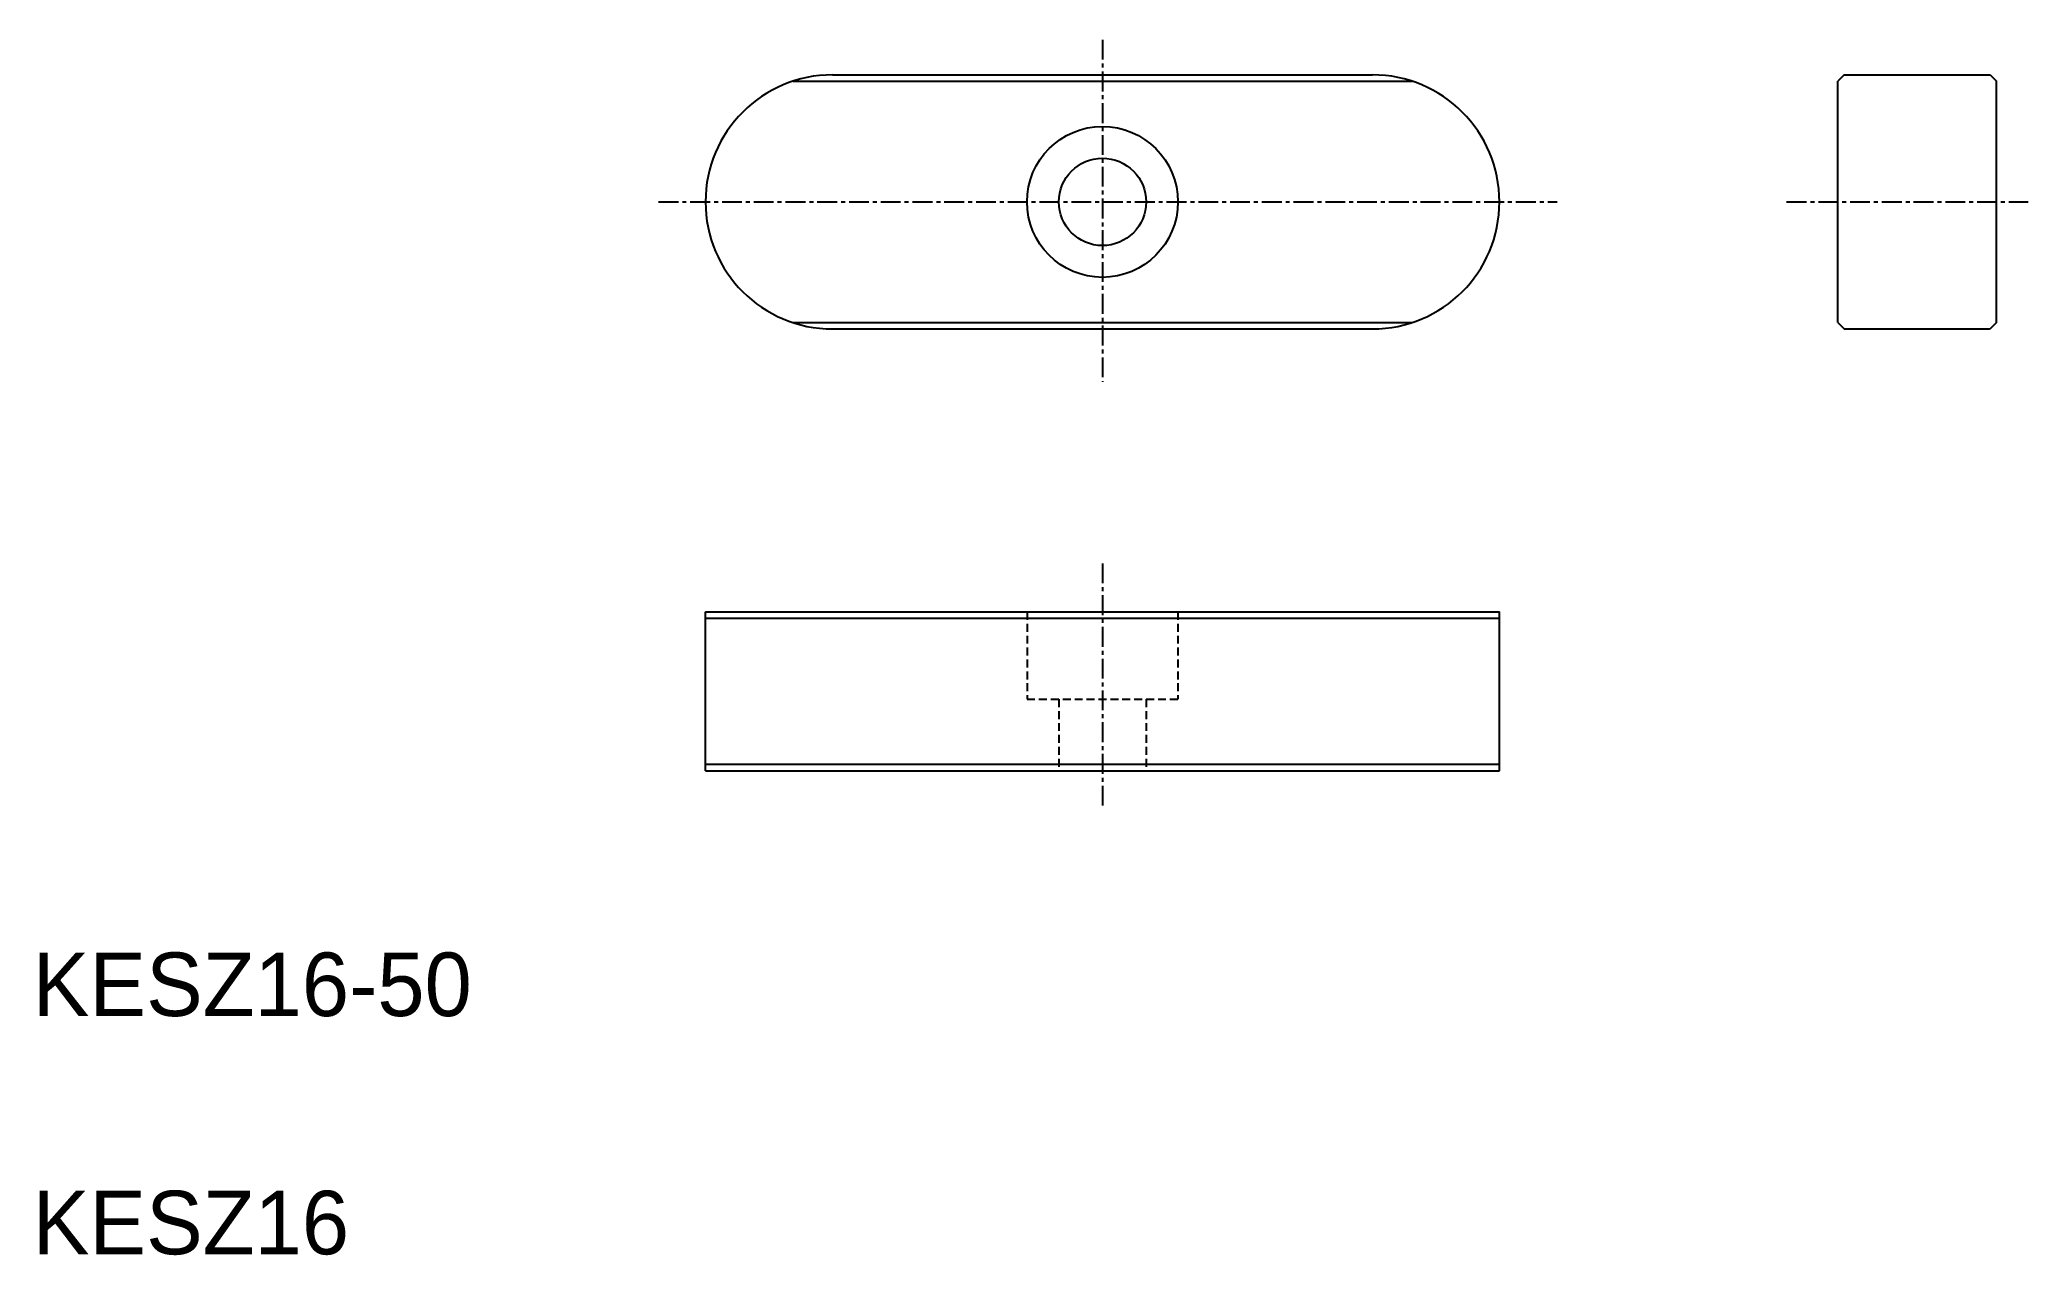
# Model space of a CAD drawing. Extents: x 10 to 136, y 10 to 86.
import ezdxf

# ---------------------------------------------------------------- set-up
doc = ezdxf.new("R2010")
doc.units = 0
doc.linetypes.add('CENTER', pattern=[2, 1.25, -0.25, 0.25, -0.25])
doc.linetypes.add('DASHED', pattern=[0.75, 0.5, -0.25])
doc.layers.get('0').update_dxf_attribs({"linetype": 'CONTINUOUS'})
doc.layers.add('CENTER', color=1, linetype='CENTER')

msp = doc.modelspace()

# ---------------------------------------------------------------- linework, layer by layer
at = {"color": 7, "linetype": 'CONTINUOUS'}
for p, q in [((60.37, 84.26), (94.37, 84.26)), ((124.08, 84.26), (123.68, 83.86)), ((124.08, 84.26), (133.28, 84.26)), ((133.28, 84.26), (133.68, 83.86)), ((123.68, 68.66), (123.68, 83.86)), ((133.68, 68.66), (133.68, 83.86)), ((52.37, 76.26), (52.37, 76.26)), ((102.37, 76.26), (102.37, 76.26)), ((60.37, 68.26), (94.37, 68.26)), ((123.68, 68.66), (124.08, 68.26)), ((124.08, 68.26), (133.28, 68.26)), ((133.68, 68.66), (133.28, 68.26)), ((52.37, 50.45), (102.37, 50.45)), ((52.37, 40.45), (52.37, 50.45)), ((102.37, 40.45), (102.37, 50.45)), ((52.37, 40.45), (102.37, 40.45)), ((64.87, 40.45), (64.87, 40.45))]:
    msp.add_line(p, q, dxfattribs=at)
at = {"color": 3, "linetype": 'CONTINUOUS'}
for p, q in [((57.88, 83.86), (96.87, 83.86)), ((57.88, 68.66), (96.87, 68.66)), ((52.37, 50.05), (102.37, 50.05)), ((52.37, 40.85), (102.37, 40.85))]:
    msp.add_line(p, q, dxfattribs=at)
at = {"color": 3, "linetype": 'DASHED'}
for p, q in [((72.62, 50.45), (72.62, 44.95)), ((82.12, 50.45), (82.12, 44.95)), ((72.62, 44.95), (82.12, 44.95)), ((74.62, 44.95), (74.62, 40.45)), ((80.12, 44.95), (80.12, 40.45)), ((77.37, 40.45), (77.37, 40.45))]:
    msp.add_line(p, q, dxfattribs=at)
at = {"color": 7, "linetype": 'CONTINUOUS'}
for radius in [4.75, 2.75]:
    msp.add_circle((77.37, 76.26), radius, dxfattribs=at)
for centre, start, end in [((60.37, 76.26), 90, 180), ((94.37, 76.26), 0, 90), ((60.37, 76.26), 180, 270), ((94.37, 76.26), 270, 0)]:
    msp.add_arc(centre, 8, start, end, dxfattribs=at)
at = {"layer": 'CENTER', "color": 1, "linetype": 'CENTER'}
for p, q in [((77.37, 86.47), (77.37, 64.94)), ((49.41, 76.26), (106, 76.26)), ((120.46, 76.26), (135.68, 76.26)), ((77.37, 53.5), (77.37, 38))]:
    msp.add_line(p, q, dxfattribs=at)

# ---------------------------------------------------------------- texts
at = {"color": 7, "linetype": 'CONTINUOUS'}
for s, p in [('KESZ16-50', (10, 25)), ('KESZ16', (10, 10))]:
    msp.add_text(s, height=4, dxfattribs=at).set_placement(p)

doc.saveas('drawing.dxf')
